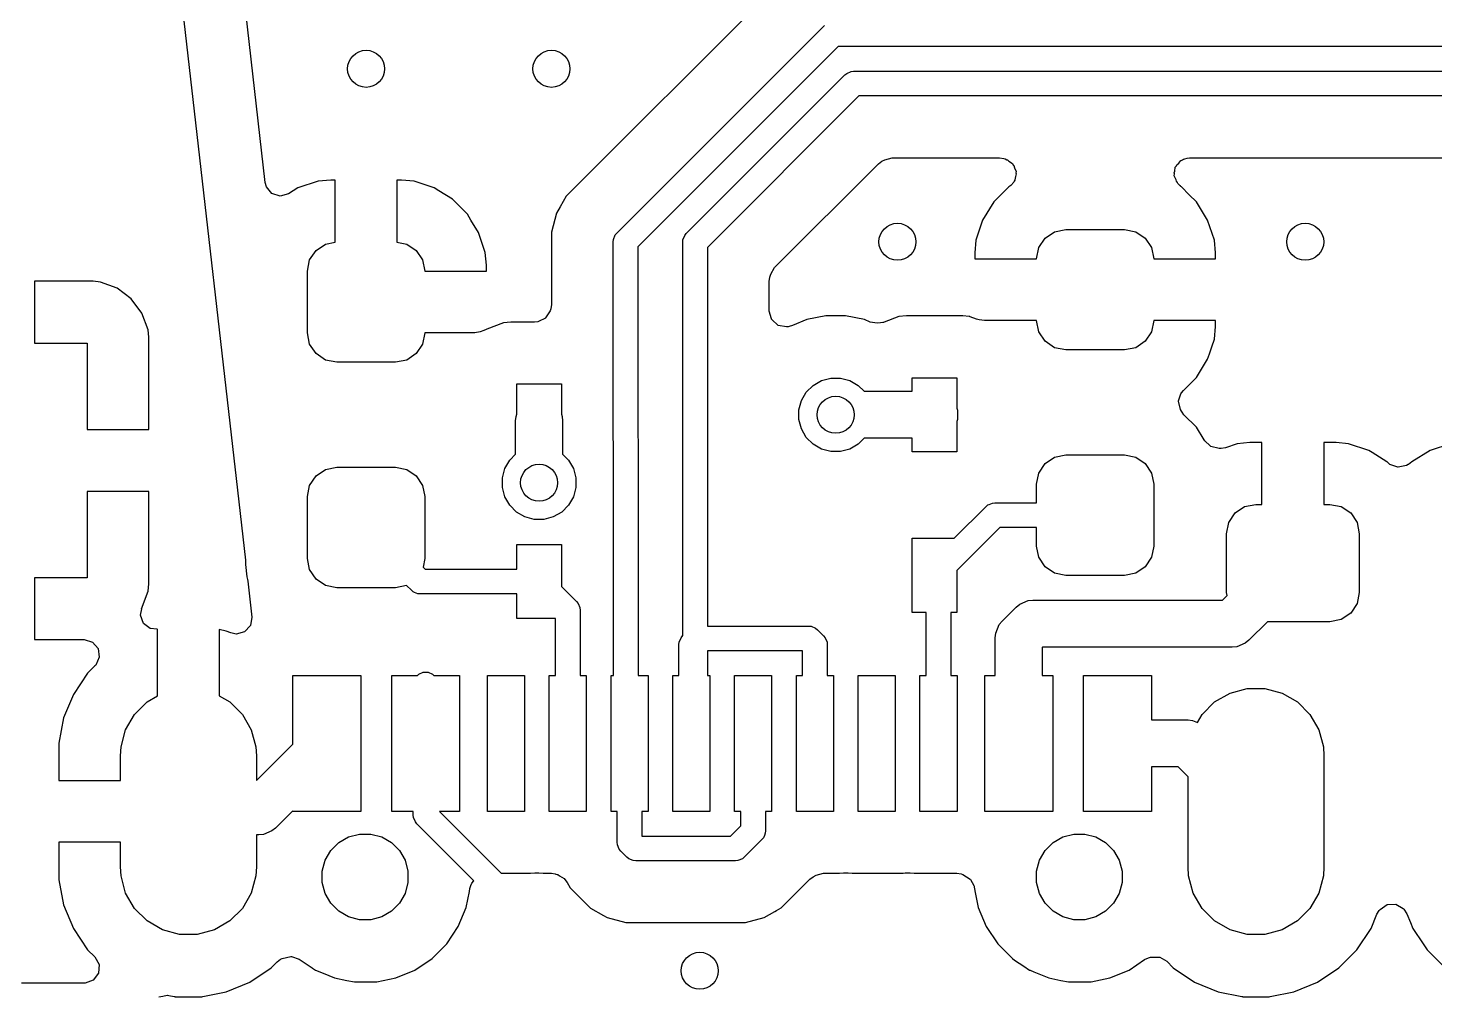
# Model space of a CAD drawing. Header units: millimetres. Extents: x 87.7 to 142.1, y -85.2 to -61.4.
# Drawn here: x 99.36 to 110.75, y -81.11 to -73.27 of the extents above; entities that cross this region are included whole.
import ezdxf

# ---------------------------------------------------------------- set-up
doc = ezdxf.new("R2010")
doc.units = ezdxf.units.MM
doc.layers.add('F.Cu', color=13, linetype='CONTINUOUS', true_color=0xc83434)

msp = doc.modelspace()

# ---------------------------------------------------------------- linework, layer by layer
at = {"layer": 'F.Cu', "linetype": 'CONTINUOUS'}
for p, q in [((101.283891, -74.520251), (100.997881, -72.012157)), ((100.495636, -72.06943), (101.123702, -77.577091)), ((105.511279, -72.839483), (103.719485, -74.631276)), ((104.129289, -74.929289), (105.809289, -73.249289)), ((105.921422, -73.42), (104.3, -75.041422)), ((120.68402, -73.42), (105.921422, -73.42)), ((104.691289, -74.932975), (105.974975, -73.649289)), ((105.974975, -73.649289), (105.990129, -73.636853)), ((105.990129, -73.636853), (106.026177, -73.621921)), ((106.026177, -73.621921), (106.045686, -73.62)), ((106.045686, -73.62), (120.808284, -73.62)), ((106.087108, -73.82), (104.862, -75.045108)), ((120.849706, -73.82), (106.087108, -73.82)), ((106.273747, -74.348275), (106.296839, -74.335667)), ((106.296839, -74.335667), (106.356264, -74.3205)), ((106.356264, -74.3205), (107.227168, -74.3205)), ((107.227168, -74.3205), (107.262095, -74.325521)), ((107.262095, -74.325521), (107.272948, -74.328707)), ((107.272948, -74.328707), (107.284156, -74.335908)), ((107.284156, -74.335908), (107.289921, -74.336792)), ((107.289921, -74.336792), (107.301664, -74.347158)), ((108.694913, -74.341551), (108.70778, -74.336557)), ((108.70778, -74.336557), (108.714147, -74.33116)), ((108.714147, -74.33116), (108.725616, -74.329636)), ((108.725616, -74.329636), (108.745345, -74.321979)), ((108.745345, -74.321979), (108.745886, -74.321896)), ((108.745886, -74.321896), (108.764447, -74.3205)), ((108.764447, -74.3205), (115.460188, -74.3205)), ((105.406228, -75.208692), (106.245502, -74.369418)), ((106.245502, -74.369418), (106.273747, -74.348275)), ((107.301664, -74.347158), (107.331729, -74.366477)), ((107.331729, -74.366477), (107.337256, -74.378579)), ((107.337256, -74.378579), (107.342301, -74.383032)), ((107.342301, -74.383032), (107.347233, -74.40042)), ((107.347233, -74.40042), (107.360758, -74.430031)), ((107.361367, -74.45025), (107.354694, -74.472222)), ((107.360758, -74.430031), (107.359034, -74.442025)), ((107.359034, -74.442025), (107.361367, -74.45025)), ((108.640222, -74.465363), (108.642214, -74.449415)), ((108.640454, -74.443172), (108.644755, -74.429081)), ((108.642214, -74.449415), (108.640454, -74.443172)), ((108.644755, -74.429081), (108.648886, -74.396032)), ((108.648886, -74.396032), (108.658285, -74.384764)), ((108.658285, -74.384764), (108.660856, -74.376347)), ((108.660856, -74.376347), (108.676074, -74.363442)), ((108.676074, -74.363442), (108.693611, -74.342423)), ((108.693611, -74.342423), (108.694913, -74.341551)), ((101.293363, -74.55561), (101.283891, -74.520251)), ((101.338132, -74.609253), (101.293363, -74.55561)), ((101.548689, -74.56455), (101.472188, -74.611736)), ((101.548701, -74.564545), (101.548689, -74.56455)), ((101.712345, -74.510319), (101.548701, -74.564545)), ((101.813319, -74.500003), (101.712345, -74.510319)), ((101.813332, -74.500002), (101.813319, -74.500003)), ((101.813343, -74.500001), (101.813332, -74.500002)), ((101.813361, -74.5), (101.813343, -74.500001)), ((101.85, -74.5), (101.813361, -74.5)), ((101.85, -75.002486), (101.85, -74.5)), ((102.386654, -74.5), (102.35, -74.5)), ((102.35, -74.5), (102.35, -75.002486)), ((102.386659, -74.5), (102.386654, -74.5)), ((102.48765, -74.510318), (102.386659, -74.5)), ((102.651295, -74.564543), (102.48765, -74.510318)), ((102.651309, -74.56455), (102.651295, -74.564543)), ((102.651311, -74.564551), (102.651309, -74.56455)), ((102.688439, -74.587452), (102.651311, -74.564551)), ((107.301956, -74.555058), (107.180059, -74.676955)), ((107.301963, -74.555053), (107.301956, -74.555058)), ((107.302064, -74.554991), (107.301963, -74.555053)), ((107.317299, -74.543912), (107.302064, -74.554991)), ((107.317707, -74.543565), (107.317299, -74.543912)), ((107.341065, -74.517105), (107.317707, -74.543565)), ((107.34332, -74.509677), (107.341065, -74.517105)), ((107.350165, -74.500622), (107.34332, -74.509677)), ((107.350814, -74.499201), (107.350165, -74.500622)), ((107.350819, -74.49919), (107.350814, -74.499201)), ((107.354694, -74.472222), (107.350819, -74.49919)), ((108.655995, -74.498278), (108.640222, -74.465363)), ((108.659419, -74.510418), (108.655995, -74.498278)), ((108.66563, -74.520314), (108.659419, -74.510418)), ((108.667616, -74.522528), (108.66563, -74.520314)), ((108.670416, -74.528371), (108.667616, -74.522528)), ((108.678461, -74.537316), (108.670416, -74.528371)), ((108.688456, -74.547234), (108.678461, -74.537316)), ((108.690734, -74.548304), (108.688456, -74.547234)), ((108.693745, -74.551661), (108.690734, -74.548304)), ((108.698036, -74.555054), (108.693745, -74.551661)), ((108.698039, -74.555056), (108.698036, -74.555054)), ((108.761605, -74.618622), (108.698039, -74.555056)), ((101.404795, -74.630176), (101.338132, -74.609253)), ((101.472188, -74.611736), (101.404795, -74.630176)), ((102.798018, -74.655041), (102.688439, -74.587452)), ((102.798028, -74.655048), (102.798018, -74.655041)), ((102.798034, -74.655052), (102.798028, -74.655048)), ((102.798038, -74.655055), (102.798034, -74.655052)), ((102.79804, -74.655057), (102.798038, -74.655055)), ((102.798043, -74.655059), (102.79804, -74.655057)), ((102.919939, -74.776955), (102.798043, -74.655059)), ((103.71947, -74.631296), (103.670279, -74.716501)), ((103.719478, -74.631284), (103.71947, -74.631296)), ((103.719485, -74.631276), (103.719478, -74.631284)), ((107.180041, -74.67698), (107.089552, -74.823686)), ((107.180057, -74.676958), (107.180041, -74.67698)), ((107.180059, -74.676955), (107.180057, -74.676958)), ((108.819943, -74.67696), (108.761605, -74.618622)), ((108.819957, -74.67698), (108.819943, -74.67696)), ((108.844341, -74.716513), (108.819957, -74.67698)), ((102.919941, -74.776958), (102.919939, -74.776955)), ((102.919944, -74.776961), (102.919941, -74.776958)), ((102.919947, -74.776965), (102.919944, -74.776961)), ((102.919952, -74.776973), (102.919947, -74.776965)), ((102.919957, -74.77698), (102.919952, -74.776973)), ((102.948776, -74.823703), (102.919957, -74.77698)), ((103.640423, -74.768215), (103.599499, -74.920943)), ((103.670275, -74.716509), (103.640423, -74.768214)), ((103.640423, -74.768214), (103.640423, -74.768215)), ((103.670279, -74.716501), (103.670275, -74.716509)), ((108.910448, -74.823688), (108.844341, -74.716513)), ((103.010448, -74.923688), (102.948776, -74.823703)), ((107.089543, -74.823703), (107.035318, -74.987348)), ((107.08955, -74.823689), (107.089543, -74.823703)), ((107.089552, -74.823686), (107.08955, -74.823689)), ((107.671613, -74.918079), (107.7625, -74.9)), ((107.7625, -74.9), (108.2375, -74.9)), ((108.2375, -74.9), (108.328387, -74.918079)), ((108.910453, -74.823699), (108.910448, -74.823688)), ((108.96468, -74.987347), (108.910453, -74.823699)), ((101.694562, -75.069562), (101.771613, -75.018079)), ((101.771613, -75.018079), (101.85, -75.002486)), ((102.35, -75.002486), (102.428387, -75.018079)), ((102.428387, -75.018079), (102.505438, -75.069562)), ((103.010453, -74.923699), (103.010448, -74.923688)), ((103.06468, -75.087347), (103.010453, -74.923699)), ((103.599499, -74.920943), (103.599499, -74.920945)), ((103.599499, -74.920945), (103.599499, -75.0914)), ((104.1, -75), (104.101921, -74.980491)), ((104.1, -76.60002), (104.1, -75)), ((104.101921, -74.980491), (104.116853, -74.944443)), ((104.116853, -74.944443), (104.129289, -74.929289)), ((104.662, -75.003686), (104.663921, -74.984177)), ((104.662, -78.188578), (104.662, -75.003686)), ((104.663921, -74.984177), (104.678853, -74.948129)), ((104.678853, -74.948129), (104.691289, -74.932975)), ((107.035318, -74.987348), (107.025, -75.088339)), ((107.543079, -75.046613), (107.594562, -74.969562)), ((107.594562, -74.969562), (107.671613, -74.918079)), ((108.328387, -74.918079), (108.405438, -74.969562)), ((108.405438, -74.969562), (108.456921, -75.046613)), ((108.974998, -75.088345), (108.96468, -74.987347)), ((101.643079, -75.146613), (101.694562, -75.069562)), ((102.505438, -75.069562), (102.556921, -75.146613)), ((103.074998, -75.188345), (103.06468, -75.087347)), ((103.599499, -75.0914), (103.5995, -75.091451)), ((103.5995, -75.091451), (103.5995, -75.50767)), ((104.3, -75.041422), (104.3, -76.58232)), ((104.862, -75.045108), (104.862, -78.11)), ((107.025, -75.088339), (107.025, -75.088342)), ((107.025, -75.088342), (107.025, -75.088345)), ((107.025, -75.088345), (107.025, -75.1375)), ((107.525, -75.1375), (107.543079, -75.046613)), ((108.456921, -75.046613), (108.475, -75.1375)), ((108.974999, -75.08836), (108.974998, -75.088345)), ((108.974999, -75.1375), (108.974999, -75.08836)), ((101.625, -75.2375), (101.643079, -75.146613)), ((101.625, -75.7375), (101.625, -75.2375)), ((102.556921, -75.146613), (102.575, -75.2375)), ((102.575, -75.2375), (103.074999, -75.2375)), ((103.074999, -75.18836), (103.074998, -75.188345)), ((103.074999, -75.2375), (103.074999, -75.18836)), ((105.374934, -75.261434), (105.406228, -75.208692)), ((107.025, -75.1375), (107.525, -75.1375)), ((108.475, -75.1375), (108.974999, -75.1375)), ((99.890444, -75.32), (99.4176, -75.32)), ((99.4176, -75.32), (99.4176, -75.82)), ((99.949972, -75.326401), (99.890444, -75.32)), ((99.949979, -75.326403), (99.949972, -75.326401)), ((100.084686, -75.376645), (99.949979, -75.326403)), ((105.3625, -75.321612), (105.367522, -75.286679)), ((105.3625, -75.538339), (105.3625, -75.321612)), ((105.367522, -75.286679), (105.367832, -75.285623)), ((105.367832, -75.285623), (105.374934, -75.261434)), ((100.084693, -75.376649), (100.084686, -75.376645)), ((100.199787, -75.462809), (100.084693, -75.376649)), ((100.19979, -75.462812), (100.199787, -75.462809)), ((100.28595, -75.577906), (100.19979, -75.462812)), ((100.285954, -75.577913), (100.28595, -75.577906)), ((100.336196, -75.71262), (100.285954, -75.577913)), ((103.59007, -75.557612), (103.552327, -75.616355)), ((103.594475, -75.542614), (103.59007, -75.557612)), ((103.5995, -75.507679), (103.594475, -75.542614)), ((103.5995, -75.50767), (103.599499, -75.507676)), ((103.599499, -75.507676), (103.5995, -75.507679)), ((105.3625, -75.56076), (105.3625, -75.538339)), ((105.379853, -75.624024), (105.3625, -75.56076)), ((103.212514, -75.655908), (103.077669, -75.706202)), ((103.212516, -75.655907), (103.212514, -75.655908)), ((103.269979, -75.649731), (103.212516, -75.655907)), ((103.271423, -75.64955), (103.269979, -75.649731)), ((103.272128, -75.6495), (103.271423, -75.64955)), ((103.27213, -75.6495), (103.272128, -75.6495)), ((103.462168, -75.6495), (103.27213, -75.6495)), ((103.488539, -75.646663), (103.462168, -75.6495)), ((103.496097, -75.645018), (103.488539, -75.646663)), ((103.550958, -75.617542), (103.496097, -75.645018)), ((103.552289, -75.616387), (103.550958, -75.617542)), ((103.552291, -75.616387), (103.552289, -75.616387)), ((103.552292, -75.616385), (103.552291, -75.616387)), ((103.552327, -75.616355), (103.552292, -75.616385)), ((105.380909, -75.625804), (105.379853, -75.624024)), ((105.382535, -75.628546), (105.380909, -75.625804)), ((105.433674, -75.676153), (105.382535, -75.628546)), ((105.502432, -75.688554), (105.433674, -75.676153)), ((105.510609, -75.687675), (105.502432, -75.688554)), ((105.516231, -75.687071), (105.510609, -75.687675)), ((105.523917, -75.685109), (105.516231, -75.687071)), ((105.550422, -75.678343), (105.523917, -75.685109)), ((105.550424, -75.678341), (105.550422, -75.678343)), ((105.550428, -75.678341), (105.550424, -75.678341)), ((105.550429, -75.67834), (105.550428, -75.678341)), ((105.666496, -75.630264), (105.550429, -75.67834)), ((105.666527, -75.630257), (105.666496, -75.630264)), ((105.821153, -75.5995), (105.666527, -75.630257)), ((105.821155, -75.5995), (105.821153, -75.5995)), ((105.821158, -75.5995), (105.821155, -75.5995)), ((105.978842, -75.5995), (105.821158, -75.5995)), ((105.978845, -75.5995), (105.978842, -75.5995)), ((105.978849, -75.5995), (105.978845, -75.5995)), ((106.133487, -75.630259), (105.978849, -75.5995)), ((106.17932, -75.649243), (106.133487, -75.630259)), ((106.235617, -75.658365), (106.17932, -75.649243)), ((106.262687, -75.656429), (106.235617, -75.658365)), ((106.28246, -75.652127), (106.262687, -75.656429)), ((106.287134, -75.652192), (106.28246, -75.652127)), ((106.292239, -75.650768), (106.287134, -75.652192)), ((106.412516, -75.605908), (106.292239, -75.650768)), ((106.472123, -75.599501), (106.412516, -75.605908)), ((106.472129, -75.5995), (106.472123, -75.599501)), ((106.476178, -75.5995), (106.472129, -75.5995)), ((106.927865, -75.5995), (106.476178, -75.5995)), ((106.927873, -75.5995), (106.927865, -75.5995)), ((106.927881, -75.5995), (106.927873, -75.5995)), ((106.927883, -75.599501), (106.927881, -75.5995)), ((106.980871, -75.605198), (106.927883, -75.599501)), ((106.986561, -75.605503), (106.980871, -75.605198)), ((106.989564, -75.606685), (106.986561, -75.605503)), ((107.040828, -75.625805), (106.989564, -75.606685)), ((107.062141, -75.631652), (107.040828, -75.625805)), ((107.083636, -75.63553), (107.062141, -75.631652)), ((107.105652, -75.6375), (107.083636, -75.63553)), ((107.525, -75.6375), (107.105652, -75.6375)), ((107.543079, -75.728387), (107.525, -75.6375)), ((108.475, -75.6375), (108.456921, -75.728387)), ((108.975, -75.6375), (108.475, -75.6375)), ((108.96468, -75.787652), (108.974999, -75.686654)), ((108.974999, -75.686654), (108.975, -75.686641)), ((108.975, -75.686641), (108.975, -75.6375)), ((99.4176, -75.82), (99.8426, -75.82)), ((99.8426, -75.82), (99.8426, -76.52)), ((100.336198, -75.712627), (100.336196, -75.71262)), ((100.342599, -75.772155), (100.336198, -75.712627)), ((100.3426, -75.772172), (100.342599, -75.772155)), ((100.3426, -76.52), (100.3426, -75.772172)), ((101.643079, -75.828387), (101.625, -75.7375)), ((102.575, -75.7375), (102.556921, -75.828387)), ((102.980217, -75.7375), (102.575, -75.7375)), ((103.023551, -75.729682), (102.980217, -75.7375)), ((103.052976, -75.718707), (103.023551, -75.729682)), ((103.07124, -75.709371), (103.052976, -75.718707)), ((103.071288, -75.709464), (103.07124, -75.709371)), ((103.077669, -75.706202), (103.071288, -75.709464)), ((107.594562, -75.805438), (107.543079, -75.728387)), ((107.671613, -75.856921), (107.594562, -75.805438)), ((108.405438, -75.805438), (108.328387, -75.856921)), ((108.456921, -75.728387), (108.405438, -75.805438)), ((108.94415, -75.849608), (108.96468, -75.787652)), ((101.694562, -75.905438), (101.643079, -75.828387)), ((101.771613, -75.956921), (101.694562, -75.905438)), ((102.505438, -75.905438), (102.428387, -75.956921)), ((102.556921, -75.828387), (102.505438, -75.905438)), ((107.7625, -75.875), (107.671613, -75.856921)), ((108.2375, -75.875), (107.7625, -75.875)), ((108.328387, -75.856921), (108.2375, -75.875)), ((108.910453, -75.9513), (108.925008, -75.907377)), ((108.925008, -75.907377), (108.94415, -75.849608)), ((101.8625, -75.975), (101.771613, -75.956921)), ((102.3375, -75.975), (101.8625, -75.975)), ((102.428387, -75.956921), (102.3375, -75.975)), ((108.819948, -76.098033), (108.910448, -75.951311)), ((108.910448, -75.951311), (108.910453, -75.9513)), ((103.32, -76.396322), (103.32, -76.15)), ((103.32, -76.15), (103.68, -76.15)), ((103.68, -76.15), (103.68, -76.396322)), ((105.717372, -76.161994), (105.785195, -76.122836)), ((105.785195, -76.122836), (105.860842, -76.102567)), ((105.860842, -76.102567), (105.939158, -76.102567)), ((105.939158, -76.102567), (106.014805, -76.122836)), ((106.014805, -76.122836), (106.082628, -76.161994)), ((106.52, -76.2095), (106.52, -76.1)), ((106.52, -76.1), (106.88, -76.1)), ((106.88, -76.1), (106.88, -76.346322)), ((108.715435, -76.202545), (108.819948, -76.098033)), ((105.622836, -76.285195), (105.661994, -76.217372)), ((105.661994, -76.217372), (105.717372, -76.161994)), ((106.082628, -76.161994), (106.130134, -76.2095)), ((106.130134, -76.2095), (106.52, -76.2095)), ((108.675257, -76.287888), (108.694624, -76.22969)), ((108.694624, -76.22969), (108.698814, -76.223171)), ((108.698814, -76.223171), (108.715435, -76.202545)), ((105.602567, -76.360842), (105.622836, -76.285195)), ((105.602567, -76.439158), (105.602567, -76.360842)), ((106.88, -76.346322), (106.88684, -76.362835)), ((106.88684, -76.362835), (106.88684, -76.437165)), ((108.675128, -76.289697), (108.675198, -76.288721)), ((108.68998, -76.357957), (108.675128, -76.289697)), ((108.675198, -76.288721), (108.675257, -76.287888)), ((108.697472, -76.371678), (108.68998, -76.357957)), ((108.703526, -76.379766), (108.697472, -76.371678)), ((108.718624, -76.399934), (108.703526, -76.379766)), ((103.3095, -76.45), (103.31316, -76.412835)), ((103.3095, -76.719864), (103.3095, -76.45)), ((103.31316, -76.412835), (103.32, -76.396322)), ((103.68, -76.396322), (103.68684, -76.412835)), ((103.68684, -76.412835), (103.6905, -76.45)), ((103.6905, -76.45), (103.6905, -76.719864)), ((105.622836, -76.514805), (105.602567, -76.439158)), ((106.88684, -76.437165), (106.88, -76.453677)), ((106.88, -76.453677), (106.88, -76.7)), ((108.82034, -76.50165), (108.718624, -76.399934)), ((108.88202, -76.60165), (108.82034, -76.50165)), ((99.8426, -76.52), (100.3426, -76.52)), ((104.101921, -76.619529), (104.1, -76.60002)), ((104.3, -76.58232), (104.300079, -76.582511)), ((104.300079, -76.582511), (104.302, -76.60202)), ((104.302, -76.60202), (104.302, -78.51)), ((105.661994, -76.582628), (105.622836, -76.514805)), ((105.717372, -76.638006), (105.661994, -76.582628)), ((106.130134, -76.5905), (106.082628, -76.638006)), ((106.52, -76.5905), (106.130134, -76.5905)), ((106.52, -76.7), (106.52, -76.5905)), ((108.887544, -76.610606), (108.88202, -76.60165)), ((108.92967, -76.652068), (108.887544, -76.610606)), ((103.261994, -76.76737), (103.3095, -76.719864)), ((103.6905, -76.719864), (103.738006, -76.76737)), ((104.102, -76.619719), (104.101921, -76.619529)), ((104.102, -78.51), (104.102, -76.619719)), ((105.785195, -76.677164), (105.717372, -76.638006)), ((105.860842, -76.697433), (105.785195, -76.677164)), ((105.939158, -76.697433), (105.860842, -76.697433)), ((106.014805, -76.677164), (105.939158, -76.697433)), ((106.082628, -76.638006), (106.014805, -76.677164)), ((106.88, -76.7), (106.52, -76.7)), ((107.671613, -76.743079), (107.7625, -76.725)), ((107.7625, -76.725), (108.2375, -76.725)), ((108.2375, -76.725), (108.328387, -76.743079)), ((108.936664, -76.65623), (108.92967, -76.652068)), ((108.936665, -76.656231), (108.936664, -76.65623)), ((108.936666, -76.656231), (108.936665, -76.656231)), ((108.936669, -76.656233), (108.936666, -76.656231)), ((109.004341, -76.673601), (108.936669, -76.656233)), ((109.019964, -76.673064), (109.004341, -76.673601)), ((109.054705, -76.666844), (109.019964, -76.673064)), ((109.054706, -76.666843), (109.054705, -76.666844)), ((109.054707, -76.666843), (109.054706, -76.666843)), ((109.149842, -76.635319), (109.054707, -76.666843)), ((109.250832, -76.625002), (109.149842, -76.635319)), ((109.25084, -76.625001), (109.250832, -76.625002)), ((109.250844, -76.625001), (109.25084, -76.625001)), ((109.250849, -76.625), (109.250844, -76.625001)), ((109.250871, -76.624999), (109.250849, -76.625)), ((109.35, -76.624998), (109.250871, -76.624999)), ((109.35, -77.125), (109.35, -76.624998)), ((109.949154, -76.625), (109.85, -76.625)), ((109.85, -76.625), (109.85, -77.125)), ((109.949159, -76.625), (109.949154, -76.625)), ((110.05015, -76.635318), (109.949159, -76.625)), ((110.213795, -76.689543), (110.05015, -76.635318)), ((110.213809, -76.68955), (110.213795, -76.689543)), ((110.213811, -76.689551), (110.213809, -76.68955)), ((110.240942, -76.706286), (110.213811, -76.689551)), ((110.360518, -76.780041), (110.240942, -76.706286)), ((110.710977, -76.689094), (110.564151, -76.779658)), ((110.87475, -76.634824), (110.710977, -76.689094)), ((101.694562, -76.894562), (101.771613, -76.843079)), ((101.771613, -76.843079), (101.8625, -76.825)), ((101.8625, -76.825), (102.3375, -76.825)), ((102.3375, -76.825), (102.428387, -76.843079)), ((102.428387, -76.843079), (102.505438, -76.894562)), ((103.202567, -76.91084), (103.222836, -76.835193)), ((103.222836, -76.835193), (103.261994, -76.76737)), ((103.738006, -76.76737), (103.777164, -76.835193)), ((103.777164, -76.835193), (103.797433, -76.91084)), ((107.543079, -76.871613), (107.594562, -76.794562)), ((107.594562, -76.794562), (107.671613, -76.743079)), ((108.328387, -76.743079), (108.405438, -76.794562)), ((108.405438, -76.794562), (108.456921, -76.871613)), ((110.360528, -76.780048), (110.360518, -76.780041)), ((110.360534, -76.780052), (110.360528, -76.780048)), ((110.360538, -76.780055), (110.360534, -76.780052)), ((110.36054, -76.780057), (110.360538, -76.780055)), ((110.360543, -76.780059), (110.36054, -76.780057)), ((110.36504, -76.784556), (110.360543, -76.780059)), ((110.385676, -76.801187), (110.36504, -76.784556)), ((110.392181, -76.805368), (110.385676, -76.801187)), ((110.450396, -76.824741), (110.392181, -76.805368)), ((110.452181, -76.824868), (110.450396, -76.824741)), ((110.452183, -76.824869), (110.452181, -76.824868)), ((110.452184, -76.824868), (110.452183, -76.824869)), ((110.452203, -76.82487), (110.452184, -76.824868)), ((110.520456, -76.810019), (110.452203, -76.82487)), ((110.534174, -76.802529), (110.520456, -76.810019)), ((110.535967, -76.801187), (110.534174, -76.802529)), ((110.562426, -76.781383), (110.535967, -76.801187)), ((110.564148, -76.77966), (110.562426, -76.781383)), ((110.564151, -76.779658), (110.564148, -76.77966)), ((101.643079, -76.971613), (101.694562, -76.894562)), ((102.505438, -76.894562), (102.556921, -76.971613)), ((103.202567, -76.989156), (103.202567, -76.91084)), ((103.797433, -76.91084), (103.797433, -76.989156)), ((107.525, -76.9625), (107.543079, -76.871613)), ((108.456921, -76.871613), (108.475, -76.9625)), ((100.3426, -77.02), (99.8426, -77.02)), ((99.8426, -77.02), (99.8426, -77.72)), ((100.3426, -77.767827), (100.3426, -77.02)), ((101.625, -77.0625), (101.643079, -76.971613)), ((101.625, -77.5625), (101.625, -77.0625)), ((102.556921, -76.971613), (102.575, -77.0625)), ((102.575, -77.0625), (102.575, -77.5625)), ((103.222836, -77.064803), (103.202567, -76.989156)), ((103.261994, -77.132626), (103.222836, -77.064803)), ((103.777164, -77.064803), (103.738006, -77.132626)), ((103.797433, -76.989156), (103.777164, -77.064803)), ((107.525, -77.1125), (107.525, -76.9625)), ((108.475, -76.9625), (108.475, -77.4625)), ((103.317372, -77.188004), (103.261994, -77.132626)), ((103.738006, -77.132626), (103.682628, -77.188004)), ((106.858578, -77.4), (107.116789, -77.141789)), ((107.116789, -77.141789), (107.131943, -77.129353)), ((107.131943, -77.129353), (107.142452, -77.125)), ((107.142452, -77.125), (107.167991, -77.114421)), ((107.167991, -77.114421), (107.1875, -77.1125)), ((107.1875, -77.1125), (107.525, -77.1125)), ((109.132062, -77.194562), (109.209113, -77.143079)), ((109.209113, -77.143079), (109.3, -77.125)), ((109.3, -77.125), (109.35, -77.125)), ((109.85, -77.125), (109.9, -77.125)), ((109.9, -77.125), (109.990887, -77.143079)), ((109.990887, -77.143079), (110.067938, -77.194562)), ((103.385195, -77.227162), (103.317372, -77.188004)), ((103.460842, -77.247431), (103.385195, -77.227162)), ((103.539158, -77.247431), (103.460842, -77.247431)), ((103.614805, -77.227162), (103.539158, -77.247431)), ((103.682628, -77.188004), (103.614805, -77.227162)), ((109.0625, -77.3625), (109.080579, -77.271613)), ((109.080579, -77.271613), (109.132062, -77.194562)), ((110.067938, -77.194562), (110.119421, -77.271613)), ((110.119421, -77.271613), (110.1375, -77.3625)), ((106.52, -78), (106.52, -77.4)), ((106.52, -77.4), (106.858578, -77.4)), ((107.228922, -77.3125), (106.88, -77.661422)), ((107.525, -77.3125), (107.228922, -77.3125)), ((107.525, -77.4625), (107.525, -77.3125)), ((109.0625, -77.8375), (109.0625, -77.3625)), ((110.1375, -77.3625), (110.1375, -77.8375)), ((103.32, -77.65), (103.32, -77.45)), ((103.32, -77.45), (103.68, -77.45)), ((103.68, -77.45), (103.68, -77.788578)), ((107.543079, -77.553387), (107.525, -77.4625)), ((108.475, -77.4625), (108.456921, -77.553387)), ((101.123702, -77.577091), (101.123701, -77.577091)), ((101.123701, -77.577091), (101.1245, -77.584105)), ((101.1245, -77.584105), (101.124501, -77.611676)), ((101.124501, -77.611676), (101.134826, -77.712753)), ((101.643079, -77.653387), (101.625, -77.5625)), ((102.575, -77.5625), (102.561133, -77.632211)), ((102.561133, -77.632211), (102.578921, -77.65)), ((107.594562, -77.630438), (107.543079, -77.553387)), ((107.671613, -77.681921), (107.594562, -77.630438)), ((108.405438, -77.630438), (108.328387, -77.681921)), ((108.456921, -77.553387), (108.405438, -77.630438)), ((99.8426, -77.72), (99.4176, -77.72)), ((99.4176, -77.72), (99.4176, -78.22)), ((101.134826, -77.712753), (101.141452, -77.732749)), ((101.141452, -77.732749), (101.142907, -77.745507)), ((101.142907, -77.745507), (101.142909, -77.745516)), ((101.142909, -77.745516), (101.176167, -78.037164)), ((101.694562, -77.730438), (101.643079, -77.653387)), ((101.771613, -77.781921), (101.694562, -77.730438)), ((102.578921, -77.65), (103.32, -77.65)), ((106.88, -77.661422), (106.88, -78)), ((107.7625, -77.7), (107.671613, -77.681921)), ((108.2375, -77.7), (107.7625, -77.7)), ((108.328387, -77.681921), (108.2375, -77.7)), ((100.282854, -77.970399), (100.336196, -77.827379)), ((100.336196, -77.827379), (100.336198, -77.827372)), ((100.336198, -77.827372), (100.342599, -77.767844)), ((100.342599, -77.767844), (100.3426, -77.767827)), ((101.8625, -77.8), (101.771613, -77.781921)), ((102.3375, -77.8), (101.8625, -77.8)), ((102.428064, -77.781985), (102.3375, -77.8)), ((102.466789, -77.82071), (102.428064, -77.781985)), ((102.481942, -77.833147), (102.466789, -77.82071)), ((102.492452, -77.8375), (102.481942, -77.833147)), ((102.517991, -77.848079), (102.492452, -77.8375)), ((102.5375, -77.85), (102.517991, -77.848079)), ((103.32, -77.85), (102.5375, -77.85)), ((103.32, -78.05), (103.32, -77.85)), ((103.68, -77.788578), (103.802711, -77.91129)), ((109.030592, -77.9), (109.067575, -77.863016)), ((109.067575, -77.863016), (109.0625, -77.8375)), ((110.1375, -77.8375), (110.119421, -77.928387)), ((100.27425, -78.022134), (100.285746, -77.971477)), ((100.285746, -77.971477), (100.282854, -77.970399)), ((103.802711, -77.91129), (103.815148, -77.926443)), ((103.815148, -77.926443), (103.829505, -77.961105)), ((103.829505, -77.961105), (103.830079, -77.962491)), ((103.830079, -77.962491), (103.832, -77.982)), ((103.832, -77.982), (103.832, -78.51)), ((107.247296, -78.06959), (107.36109, -77.955796)), ((107.36109, -77.955796), (107.389958, -77.932105)), ((107.389958, -77.932105), (107.458629, -77.90366)), ((107.458629, -77.90366), (107.495794, -77.9)), ((107.495794, -77.9), (109.030592, -77.9)), ((110.119421, -77.928387), (110.067938, -78.005438)), ((100.297494, -78.088024), (100.27425, -78.022134)), ((100.352672, -78.130887), (100.297494, -78.088024)), ((101.176167, -78.037164), (101.164204, -78.106002)), ((103.632, -78.05), (103.32, -78.05)), ((103.632, -78.51), (103.632, -78.05)), ((106.632, -78), (106.52, -78)), ((106.632, -78.51), (106.632, -78)), ((106.88, -78), (106.832, -78)), ((106.832, -78), (106.832, -78.51)), ((107.223605, -78.098458), (107.247296, -78.06959)), ((109.394408, -78.075), (109.244204, -78.225204)), ((109.9, -78.075), (109.394408, -78.075)), ((109.990887, -78.056921), (109.9, -78.075)), ((110.067938, -78.005438), (109.990887, -78.056921)), ((100.407951, -78.135833), (100.352672, -78.130887)), ((100.412, -78.139156), (100.407951, -78.135833)), ((100.412, -78.674685), (100.412, -78.139156)), ((100.968267, -78.150347), (100.912, -78.139155)), ((100.912, -78.139155), (100.912, -78.674685)), ((100.968271, -78.150349), (100.968267, -78.150347)), ((101.005514, -78.165775), (100.968271, -78.150349)), ((101.049338, -78.17516), (101.005514, -78.165775)), ((101.116924, -78.157445), (101.049338, -78.17516)), ((101.164204, -78.106002), (101.116924, -78.157445)), ((104.633921, -78.240491), (104.648853, -78.204443)), ((104.648853, -78.204443), (104.661289, -78.189289)), ((104.661289, -78.189289), (104.662, -78.188578)), ((104.862, -78.11), (105.682, -78.11)), ((105.682, -78.11), (105.701509, -78.111921)), ((105.701509, -78.111921), (105.737557, -78.126853)), ((105.737557, -78.126853), (105.752711, -78.139289)), ((105.752711, -78.139289), (105.802711, -78.18929)), ((105.802711, -78.18929), (105.815147, -78.204443)), ((105.815147, -78.204443), (105.830079, -78.240491)), ((107.1915, -78.204294), (107.19516, -78.167129)), ((107.1915, -78.51), (107.1915, -78.204294)), ((107.19516, -78.167129), (107.223605, -78.098458)), ((99.4176, -78.22), (99.817712, -78.22)), ((99.817712, -78.22), (99.884751, -78.239685)), ((99.884751, -78.239685), (99.930506, -78.292489)), ((99.930506, -78.292489), (99.94045, -78.361647)), ((104.632, -78.26), (104.633921, -78.240491)), ((104.632, -78.51), (104.632, -78.26)), ((105.632, -78.31), (104.862, -78.31)), ((104.862, -78.31), (104.862, -78.51)), ((105.632, -78.51), (105.632, -78.31)), ((105.830079, -78.240491), (105.832, -78.26)), ((105.832, -78.26), (105.832, -78.51)), ((107.574702, -78.281), (107.5725, -78.283202)), ((107.5725, -78.283202), (107.5725, -78.51)), ((109.1095, -78.281), (107.574702, -78.281)), ((109.146665, -78.27734), (109.1095, -78.281)), ((109.215336, -78.248895), (109.146665, -78.27734)), ((109.244204, -78.225204), (109.215336, -78.248895)), ((99.905393, -78.431681), (99.846413, -78.49066)), ((99.911425, -78.425203), (99.905393, -78.431681)), ((99.94045, -78.361647), (99.911425, -78.425203)), ((99.84641, -78.490664), (99.731505, -78.662631)), ((99.846413, -78.49066), (99.84641, -78.490664)), ((101.507, -79.065592), (101.507, -78.51)), ((101.507, -78.51), (102.057, -78.51)), ((102.057, -78.51), (102.057, -79.61)), ((102.307, -79.61), (102.307, -78.51)), ((102.307, -78.51), (102.515296, -78.51)), ((102.515296, -78.51), (102.526443, -78.498853)), ((102.526443, -78.498853), (102.562491, -78.483921)), ((102.562491, -78.483921), (102.601509, -78.483921)), ((102.601509, -78.483921), (102.637557, -78.498853)), ((102.637557, -78.498853), (102.648704, -78.51)), ((102.648704, -78.51), (102.857, -78.51)), ((102.857, -78.51), (102.857, -79.61)), ((103.082, -79.61), (103.082, -78.51)), ((103.082, -78.51), (103.382, -78.51)), ((103.382, -78.51), (103.382, -79.61)), ((103.582, -79.61), (103.582, -78.51)), ((103.582, -78.51), (103.632, -78.51)), ((103.832, -78.51), (103.882, -78.51)), ((103.882, -78.51), (103.882, -79.61)), ((104.082, -79.61), (104.082, -78.51)), ((104.082, -78.51), (104.102, -78.51)), ((104.302, -78.51), (104.382, -78.51)), ((104.382, -78.51), (104.382, -79.61)), ((104.582, -79.61), (104.582, -78.51)), ((104.582, -78.51), (104.632, -78.51)), ((104.862, -78.51), (104.882, -78.51)), ((104.882, -78.51), (104.882, -79.61)), ((105.082, -79.61), (105.082, -78.51)), ((105.082, -78.51), (105.382, -78.51)), ((105.382, -78.51), (105.382, -79.61)), ((105.582, -79.61), (105.582, -78.51)), ((105.582, -78.51), (105.632, -78.51)), ((105.832, -78.51), (105.882, -78.51)), ((105.882, -78.51), (105.882, -79.61)), ((106.082, -79.61), (106.082, -78.51)), ((106.082, -78.51), (106.382, -78.51)), ((106.382, -78.51), (106.382, -79.61)), ((106.582, -79.61), (106.582, -78.51)), ((106.582, -78.51), (106.632, -78.51)), ((106.832, -78.51), (106.882, -78.51)), ((106.882, -78.51), (106.882, -79.61)), ((107.107, -79.61), (107.107, -78.51)), ((107.107, -78.51), (107.1915, -78.51)), ((107.5725, -78.51), (107.657, -78.51)), ((107.657, -78.51), (107.657, -79.61)), ((107.907, -79.61), (107.907, -78.51)), ((107.907, -78.51), (108.457, -78.51)), ((108.457, -78.51), (108.457, -78.8695)), ((99.7315, -78.662641), (99.65235, -78.853725)), ((99.731505, -78.662631), (99.7315, -78.662641)), ((108.967181, -78.723656), (109.091524, -78.651866)), ((109.091524, -78.651866), (109.230211, -78.614705)), ((109.230211, -78.614705), (109.373789, -78.614705)), ((109.373789, -78.614705), (109.512476, -78.651866)), ((109.512476, -78.651866), (109.636819, -78.723656)), ((100.225656, -78.825181), (100.327181, -78.723656)), ((100.327181, -78.723656), (100.412, -78.674685)), ((100.912, -78.674685), (100.996819, -78.723656)), ((100.996819, -78.723656), (101.098344, -78.825181)), ((108.865656, -78.825181), (108.967181, -78.723656)), ((109.636819, -78.723656), (109.738344, -78.825181)), ((99.652348, -78.853733), (99.612, -79.056579)), ((99.65235, -78.853725), (99.652348, -78.853733)), ((100.153866, -78.949524), (100.225656, -78.825181)), ((101.098344, -78.825181), (101.170134, -78.949524)), ((108.457, -78.8695), (108.752, -78.8695)), ((108.752, -78.8695), (108.789165, -78.87316)), ((108.789165, -78.87316), (108.828538, -78.889469)), ((108.828538, -78.889469), (108.865656, -78.825181)), ((109.738344, -78.825181), (109.810134, -78.949524)), ((100.116705, -79.088211), (100.153866, -78.949524)), ((101.170134, -78.949524), (101.207295, -79.088211)), ((109.810134, -78.949524), (109.847295, -79.088211)), ((99.612, -79.056579), (99.612, -79.36)), ((100.112, -79.16), (100.116705, -79.088211)), ((101.207295, -79.088211), (101.212, -79.16)), ((101.212, -79.360592), (101.507, -79.065592)), ((109.847295, -79.088211), (109.852, -79.16)), ((100.112, -79.36), (100.112, -79.16)), ((101.212, -79.16), (101.212, -79.360592)), ((109.852, -79.16), (109.852, -80.06)), ((108.673092, -79.2505), (108.457, -79.2505)), ((108.457, -79.2505), (108.457, -79.61)), ((108.752, -79.329408), (108.673092, -79.2505)), ((108.752, -80.06), (108.752, -79.329408)), ((99.612, -79.36), (100.112, -79.36)), ((101.507, -79.604408), (101.366704, -79.744704)), ((101.507, -79.61), (101.507, -79.604408)), ((102.057, -79.61), (101.507, -79.61)), ((102.482, -79.61), (102.307, -79.61)), ((102.482, -79.640051), (102.482, -79.61)), ((102.483921, -79.65956), (102.482, -79.640051)), ((102.498853, -79.695608), (102.483921, -79.65956)), ((102.857, -79.61), (102.693371, -79.61)), ((102.693371, -79.61), (103.19387, -80.110499)), ((103.382, -79.61), (103.082, -79.61)), ((103.882, -79.61), (103.582, -79.61)), ((104.132, -79.61), (104.082, -79.61)), ((104.132, -79.86), (104.132, -79.61)), ((104.382, -79.61), (104.332, -79.61)), ((104.332, -79.61), (104.332, -79.81)), ((104.882, -79.61), (104.582, -79.61)), ((105.132, -79.61), (105.082, -79.61)), ((105.132, -79.726578), (105.132, -79.61)), ((105.382, -79.61), (105.332, -79.61)), ((105.332, -79.61), (105.332, -79.768)), ((105.882, -79.61), (105.582, -79.61)), ((106.382, -79.61), (106.082, -79.61)), ((106.882, -79.61), (106.582, -79.61)), ((107.657, -79.61), (107.107, -79.61)), ((108.457, -79.61), (107.907, -79.61)), ((101.232, -79.8005), (101.212, -79.8005)), ((101.212, -79.8005), (101.212, -80.06)), ((101.269165, -79.79684), (101.232, -79.8005)), ((101.337836, -79.768395), (101.269165, -79.79684)), ((101.366704, -79.744704), (101.337836, -79.768395)), ((101.958061, -79.816642), (102.046316, -79.792994)), ((102.046316, -79.792994), (102.137684, -79.792994)), ((102.137684, -79.792994), (102.225939, -79.816642)), ((102.511289, -79.710762), (102.498853, -79.695608)), ((102.971368, -80.170841), (102.511289, -79.710762)), ((105.048578, -79.81), (105.132, -79.726578)), ((105.330079, -79.787509), (105.323015, -79.804562)), ((105.332, -79.768), (105.330079, -79.787509)), ((107.738061, -79.816642), (107.826316, -79.792994)), ((107.826316, -79.792994), (107.917684, -79.792994)), ((107.917684, -79.792994), (108.005939, -79.816642)), ((100.112, -79.86), (99.612, -79.86)), ((99.612, -79.86), (99.612, -80.16342)), ((100.112, -80.06), (100.112, -79.86)), ((101.814326, -79.926933), (101.878933, -79.862326)), ((101.878933, -79.862326), (101.958061, -79.816642)), ((102.225939, -79.816642), (102.305067, -79.862326)), ((102.305067, -79.862326), (102.369674, -79.926933)), ((104.133921, -79.879509), (104.132, -79.86)), ((104.148853, -79.915557), (104.133921, -79.879509)), ((104.161289, -79.930711), (104.148853, -79.915557)), ((104.332, -79.81), (105.048578, -79.81)), ((105.30271, -79.838711), (105.160711, -79.980711)), ((105.315147, -79.823558), (105.30271, -79.838711)), ((105.323015, -79.804562), (105.315147, -79.823558)), ((107.594326, -79.926933), (107.658933, -79.862326)), ((107.658933, -79.862326), (107.738061, -79.816642)), ((108.005939, -79.816642), (108.085067, -79.862326)), ((108.085067, -79.862326), (108.149674, -79.926933)), ((101.744994, -80.094316), (101.768642, -80.006061)), ((101.768642, -80.006061), (101.814326, -79.926933)), ((102.369674, -79.926933), (102.415358, -80.006061)), ((102.415358, -80.006061), (102.439006, -80.094316)), ((104.21129, -79.980711), (104.161289, -79.930711)), ((104.226443, -79.993147), (104.21129, -79.980711)), ((104.262491, -80.008079), (104.226443, -79.993147)), ((104.282, -80.01), (104.262491, -80.008079)), ((105.09, -80.01), (104.282, -80.01)), ((105.109509, -80.008079), (105.09, -80.01)), ((105.145557, -79.993147), (105.109509, -80.008079)), ((105.160711, -79.980711), (105.145557, -79.993147)), ((107.524994, -80.094316), (107.548642, -80.006061)), ((107.548642, -80.006061), (107.594326, -79.926933)), ((108.149674, -79.926933), (108.195358, -80.006061)), ((108.195358, -80.006061), (108.219006, -80.094316)), ((100.116705, -80.131789), (100.112, -80.06)), ((100.153866, -80.270476), (100.116705, -80.131789)), ((101.207295, -80.131789), (101.170134, -80.270476)), ((101.212, -80.06), (101.207295, -80.131789)), ((101.744994, -80.185684), (101.744994, -80.094316)), ((102.439006, -80.094316), (102.439006, -80.185684)), ((103.19387, -80.110499), (103.429869, -80.110499)), ((103.429869, -80.110499), (103.429872, -80.110499)), ((103.429872, -80.110499), (103.429885, -80.110498)), ((103.429885, -80.110498), (103.464288, -80.106799)), ((103.464288, -80.106799), (103.473206, -80.106164)), ((103.473206, -80.106164), (103.479983, -80.105929)), ((103.479983, -80.105929), (103.497531, -80.106564)), ((103.497531, -80.106564), (103.534127, -80.1105)), ((103.534127, -80.1105), (103.595825, -80.110499)), ((103.595825, -80.110499), (103.59856, -80.110939)), ((103.59856, -80.110939), (103.600001, -80.110569)), ((103.600001, -80.110569), (103.631032, -80.116167)), ((103.631032, -80.116167), (103.634747, -80.116766)), ((103.634747, -80.116766), (103.635108, -80.116885)), ((103.635108, -80.116885), (103.647311, -80.120974)), ((103.647311, -80.120974), (103.648784, -80.121406)), ((103.648784, -80.121406), (103.650782, -80.122067)), ((103.650782, -80.122067), (103.665349, -80.132137)), ((103.665349, -80.132137), (103.701605, -80.154232)), ((105.689818, -80.159417), (105.718063, -80.138274)), ((105.718063, -80.138274), (105.741155, -80.125666)), ((105.741155, -80.125666), (105.80058, -80.110499)), ((105.80058, -80.110499), (105.929869, -80.110499)), ((105.929869, -80.110499), (105.929872, -80.110499)), ((105.929872, -80.110499), (105.929885, -80.110498)), ((105.929885, -80.110498), (105.929907, -80.110495)), ((105.929907, -80.110495), (105.929914, -80.110495)), ((105.929914, -80.110495), (105.962131, -80.107031)), ((105.962131, -80.107031), (105.975389, -80.10632)), ((105.975389, -80.10632), (105.988608, -80.10632)), ((105.988608, -80.10632), (106.001864, -80.107031)), ((106.001864, -80.107031), (106.034127, -80.1105)), ((106.034127, -80.1105), (106.429872, -80.110499)), ((106.429872, -80.110499), (106.44013, -80.110499)), ((106.44013, -80.110499), (106.447596, -80.108593)), ((106.447596, -80.108593), (106.462143, -80.107029)), ((106.462143, -80.107029), (106.475387, -80.10632)), ((106.475387, -80.10632), (106.488608, -80.10632)), ((106.488608, -80.10632), (106.501864, -80.107031)), ((106.501864, -80.107031), (106.534127, -80.1105)), ((106.534127, -80.1105), (106.88013, -80.110499)), ((106.88013, -80.110499), (106.915062, -80.115521)), ((106.915062, -80.115521), (106.930059, -80.119925)), ((106.930059, -80.119925), (106.988825, -80.157686)), ((107.524994, -80.185684), (107.524994, -80.094316)), ((108.219006, -80.094316), (108.219006, -80.185684)), ((108.756705, -80.131789), (108.752, -80.06)), ((108.793866, -80.270476), (108.756705, -80.131789)), ((109.847295, -80.131789), (109.810134, -80.270476)), ((109.852, -80.06), (109.847295, -80.131789)), ((99.612, -80.16342), (99.652348, -80.366266)), ((101.768642, -80.273939), (101.744994, -80.185684)), ((102.439006, -80.185684), (102.415358, -80.273939)), ((102.909816, -80.388082), (102.935547, -80.258724)), ((102.935547, -80.258724), (102.940646, -80.233089)), ((102.940646, -80.233089), (102.947273, -80.210875)), ((102.947273, -80.210875), (102.955161, -80.191333)), ((102.955161, -80.191333), (102.971368, -80.170841)), ((103.701605, -80.154232), (103.707849, -80.16078)), ((103.707849, -80.16078), (103.708793, -80.16177)), ((103.708793, -80.16177), (103.726434, -80.185337)), ((103.726434, -80.185337), (103.751473, -80.228706)), ((103.751473, -80.228706), (103.751479, -80.228715)), ((103.751479, -80.228715), (103.913287, -80.390523)), ((105.58796, -80.261275), (105.600715, -80.24852)), ((105.600715, -80.24852), (105.600716, -80.24852)), ((105.600716, -80.24852), (105.689818, -80.159417)), ((106.988825, -80.157686), (106.992123, -80.161491)), ((106.992123, -80.161491), (107.018145, -80.210419)), ((107.018145, -80.210419), (107.019727, -80.216285)), ((107.019727, -80.216285), (107.021619, -80.224373)), ((107.021619, -80.224373), (107.032429, -80.278716)), ((107.548642, -80.273939), (107.524994, -80.185684)), ((108.219006, -80.185684), (108.195358, -80.273939)), ((99.652348, -80.366266), (99.65235, -80.366274)), ((99.65235, -80.366274), (99.7315, -80.557358)), ((100.225656, -80.394819), (100.153866, -80.270476)), ((101.170134, -80.270476), (101.098344, -80.394819)), ((101.814326, -80.353067), (101.768642, -80.273939)), ((101.878933, -80.417674), (101.814326, -80.353067)), ((102.369674, -80.353067), (102.305067, -80.417674)), ((102.415358, -80.273939), (102.369674, -80.353067)), ((105.458716, -80.39052), (105.57052, -80.278716)), ((105.57052, -80.278715), (105.58796, -80.261275)), ((105.57052, -80.278716), (105.57052, -80.278715)), ((107.032429, -80.278716), (107.054178, -80.388056)), ((107.594326, -80.353067), (107.548642, -80.273939)), ((107.658933, -80.417674), (107.594326, -80.353067)), ((108.149674, -80.353067), (108.085067, -80.417674)), ((108.195358, -80.273939), (108.149674, -80.353067)), ((108.865656, -80.394819), (108.793866, -80.270476)), ((109.810134, -80.270476), (109.738344, -80.394819)), ((110.305727, -80.403332), (110.363119, -80.363489)), ((110.363119, -80.363489), (110.432945, -80.360998)), ((110.432945, -80.360998), (110.49303, -80.396652)), ((100.327181, -80.496344), (100.225656, -80.394819)), ((101.098344, -80.394819), (100.996819, -80.496344)), ((101.958061, -80.463358), (101.878933, -80.417674)), ((102.046316, -80.487006), (101.958061, -80.463358)), ((102.137684, -80.487006), (102.046316, -80.487006)), ((102.225939, -80.463358), (102.137684, -80.487006)), ((102.305067, -80.417674), (102.225939, -80.463358)), ((102.845703, -80.542863), (102.909816, -80.388082)), ((103.913287, -80.390523), (103.913969, -80.391014)), ((103.913969, -80.391014), (103.916475, -80.392363)), ((103.916475, -80.392363), (104.021909, -80.453234)), ((104.021909, -80.453234), (104.050205, -80.469571)), ((104.050205, -80.469571), (104.050209, -80.469573)), ((104.050209, -80.469573), (104.050212, -80.469575)), ((104.050212, -80.469575), (104.050216, -80.469577)), ((104.050216, -80.469577), (104.202943, -80.510501)), ((105.169057, -80.510501), (105.321785, -80.469577)), ((105.321785, -80.469577), (105.408387, -80.419577)), ((105.408387, -80.419577), (105.421269, -80.41214)), ((105.421269, -80.41214), (105.458709, -80.390524)), ((105.458708, -80.390524), (105.458716, -80.39052)), ((105.458709, -80.390524), (105.458708, -80.390524)), ((107.054178, -80.388056), (107.054184, -80.388083)), ((107.054184, -80.388083), (107.118292, -80.542856)), ((107.738061, -80.463358), (107.658933, -80.417674)), ((107.826316, -80.487006), (107.738061, -80.463358)), ((107.917684, -80.487006), (107.826316, -80.487006)), ((108.005939, -80.463358), (107.917684, -80.487006)), ((108.085067, -80.417674), (108.005939, -80.463358)), ((108.967181, -80.496344), (108.865656, -80.394819)), ((109.738344, -80.394819), (109.636819, -80.496344)), ((110.232941, -80.557598), (110.280621, -80.442485)), ((110.280621, -80.442485), (110.298623, -80.412147)), ((110.298623, -80.412147), (110.305727, -80.403332)), ((110.49303, -80.396652), (110.493035, -80.396657)), ((110.493035, -80.396657), (110.49826, -80.40227)), ((110.49826, -80.40227), (110.522058, -80.439304)), ((110.522058, -80.439304), (110.551549, -80.510499)), ((99.7315, -80.557358), (99.731505, -80.557368)), ((99.731505, -80.557368), (99.84641, -80.729335)), ((100.451524, -80.568134), (100.327181, -80.496344)), ((100.590211, -80.605295), (100.451524, -80.568134)), ((100.872476, -80.568134), (100.733789, -80.605295)), ((100.996819, -80.496344), (100.872476, -80.568134)), ((102.752626, -80.682162), (102.845703, -80.542863)), ((104.202943, -80.510501), (104.202945, -80.510501)), ((104.202945, -80.510501), (104.368654, -80.510501)), ((104.368654, -80.510501), (104.370558, -80.510501)), ((104.370558, -80.510501), (104.370621, -80.5105)), ((104.370621, -80.5105), (105.00138, -80.5105)), ((105.00138, -80.5105), (105.001443, -80.510501)), ((105.001443, -80.510501), (105.003347, -80.510501)), ((105.003347, -80.510501), (105.010943, -80.510501)), ((105.010943, -80.510501), (105.169054, -80.510501)), ((105.169054, -80.510501), (105.169057, -80.510501)), ((107.118292, -80.542856), (107.211374, -80.682164)), ((109.091524, -80.568134), (108.967181, -80.496344)), ((109.230211, -80.605295), (109.091524, -80.568134)), ((109.512476, -80.568134), (109.373789, -80.605295)), ((109.636819, -80.496344), (109.512476, -80.568134)), ((110.117977, -80.729655), (110.232941, -80.557598)), ((110.551549, -80.510499), (110.55155, -80.5105)), ((110.55155, -80.5105), (110.571058, -80.557596)), ((110.571058, -80.557596), (110.654291, -80.682164)), ((100.733789, -80.605295), (100.590211, -80.605295)), ((102.634162, -80.800626), (102.752626, -80.682162)), ((107.211374, -80.682164), (107.329833, -80.800623)), ((109.373789, -80.605295), (109.230211, -80.605295)), ((110.654291, -80.682164), (110.686027, -80.729661)), ((99.84641, -80.729335), (99.846413, -80.729339)), ((99.846413, -80.729339), (99.905393, -80.788319)), ((99.905393, -80.788319), (99.938878, -80.849642)), ((101.331655, -80.875977), (101.379655, -80.827975)), ((101.379655, -80.827975), (101.40791, -80.806826)), ((101.40791, -80.806826), (101.421628, -80.799336)), ((101.421628, -80.799336), (101.489897, -80.784486)), ((101.489897, -80.784486), (101.497224, -80.78501)), ((101.497224, -80.78501), (101.557267, -80.805591)), ((101.557267, -80.805591), (101.662605, -80.875975)), ((102.494863, -80.893703), (102.634162, -80.800626)), ((107.329833, -80.800623), (107.329838, -80.800627)), ((107.329838, -80.800627), (107.348356, -80.813)), ((107.348356, -80.813), (107.422494, -80.862537)), ((108.274863, -80.893703), (108.400351, -80.809853)), ((108.400351, -80.809853), (108.432179, -80.794626)), ((108.432179, -80.794626), (108.447102, -80.789953)), ((108.447102, -80.789953), (108.51696, -80.788708)), ((108.51696, -80.788708), (108.516964, -80.788709)), ((108.516964, -80.788709), (108.524049, -80.790653)), ((108.524049, -80.790653), (108.57892, -80.822553)), ((108.57892, -80.822553), (108.632336, -80.87597)), ((109.971655, -80.875977), (110.117977, -80.729655)), ((110.686027, -80.729661), (110.832336, -80.87597)), ((99.933894, -80.919334), (99.892022, -80.975267)), ((99.938878, -80.849642), (99.933894, -80.919334)), ((101.159598, -80.990941), (101.331655, -80.875977)), ((101.662605, -80.875975), (101.667384, -80.879168)), ((101.667384, -80.879168), (101.689136, -80.893703)), ((101.689136, -80.893703), (101.753249, -80.920259)), ((101.753249, -80.920259), (101.843918, -80.957816)), ((102.340082, -80.957816), (102.494863, -80.893703)), ((107.422494, -80.862537), (107.469137, -80.893703)), ((107.469137, -80.893703), (107.469138, -80.893703)), ((107.469138, -80.893703), (107.469139, -80.893704)), ((107.469139, -80.893704), (107.469141, -80.893705)), ((107.469141, -80.893705), (107.470158, -80.894384)), ((107.470158, -80.894384), (107.474743, -80.896025)), ((107.474743, -80.896025), (107.504201, -80.908227)), ((107.504201, -80.908227), (107.623918, -80.957816)), ((108.120082, -80.957816), (108.274863, -80.893703)), ((108.632336, -80.87597), (108.632342, -80.875975)), ((108.632342, -80.875975), (108.632349, -80.87598)), ((108.632349, -80.87598), (108.632348, -80.87598)), ((108.632348, -80.87598), (108.632411, -80.876032)), ((108.632411, -80.876032), (108.632448, -80.876046)), ((108.632448, -80.876046), (108.804402, -80.990941)), ((109.799598, -80.990941), (109.971655, -80.875977)), ((99.817712, -81), (99.3121, -81)), ((99.826558, -80.999684), (99.817712, -81)), ((99.892022, -80.975267), (99.826558, -80.999684)), ((100.96842, -81.07013), (101.159598, -80.990941)), ((101.843918, -80.957816), (101.942787, -80.977482)), ((101.942787, -80.977482), (102.005257, -80.989908)), ((102.005257, -80.989908), (102.007492, -80.990409)), ((102.007492, -80.990409), (102.00823, -80.9905)), ((102.00823, -80.9905), (102.175768, -80.9905)), ((102.175768, -80.9905), (102.179889, -80.9905)), ((102.179889, -80.9905), (102.187742, -80.988117)), ((102.187742, -80.988117), (102.340082, -80.957816)), ((107.623918, -80.957816), (107.722787, -80.977482)), ((107.722787, -80.977482), (107.785257, -80.989908)), ((107.785257, -80.989908), (107.787492, -80.990409)), ((107.787492, -80.990409), (107.78823, -80.9905)), ((107.78823, -80.9905), (107.955768, -80.9905)), ((107.955768, -80.9905), (107.959889, -80.9905)), ((107.959889, -80.9905), (107.967742, -80.988117)), ((107.967742, -80.988117), (108.120082, -80.957816)), ((108.804402, -80.990941), (108.99558, -81.07013)), ((109.60842, -81.07013), (109.799598, -80.990941)), ((100.42251, -81.111684), (100.455899, -81.10493)), ((100.455899, -81.10493), (100.489182, -81.09769)), ((100.489182, -81.09769), (100.490693, -81.097893)), ((100.490693, -81.097893), (100.490993, -81.097833)), ((100.490993, -81.097833), (100.491388, -81.097987)), ((100.491388, -81.097987), (100.504518, -81.099755)), ((100.504518, -81.099755), (100.547394, -81.108284)), ((100.547394, -81.108284), (100.553147, -81.109428)), ((100.553147, -81.109428), (100.555578, -81.109912)), ((100.555578, -81.109912), (100.557795, -81.110409)), ((100.557795, -81.110409), (100.558532, -81.1105)), ((100.558532, -81.1105), (100.765466, -81.1105)), ((100.765466, -81.1105), (100.769586, -81.1105)), ((100.769586, -81.1105), (100.777435, -81.108118)), ((100.777435, -81.108118), (100.96842, -81.07013)), ((108.99558, -81.07013), (109.187394, -81.108284)), ((109.187394, -81.108284), (109.193147, -81.109428)), ((109.193147, -81.109428), (109.195578, -81.109912)), ((109.195578, -81.109912), (109.197795, -81.110409)), ((109.197795, -81.110409), (109.198532, -81.1105)), ((109.198532, -81.1105), (109.405466, -81.1105)), ((109.405466, -81.1105), (109.409586, -81.1105)), ((109.409586, -81.1105), (109.417435, -81.108118)), ((109.417435, -81.108118), (109.60842, -81.07013))]:
    msp.add_line(p, q, dxfattribs=at)
at = {"layer": 'F.Cu'}
for centre in [(102.1, -73.6), (103.6, -73.6), (106.4, -75), (109.7, -75), (105.9, -76.4), (103.5, -76.949998), (104.8, -80.9)]:
    msp.add_circle(centre, 0.15, dxfattribs=at)

doc.saveas('drawing.dxf')
